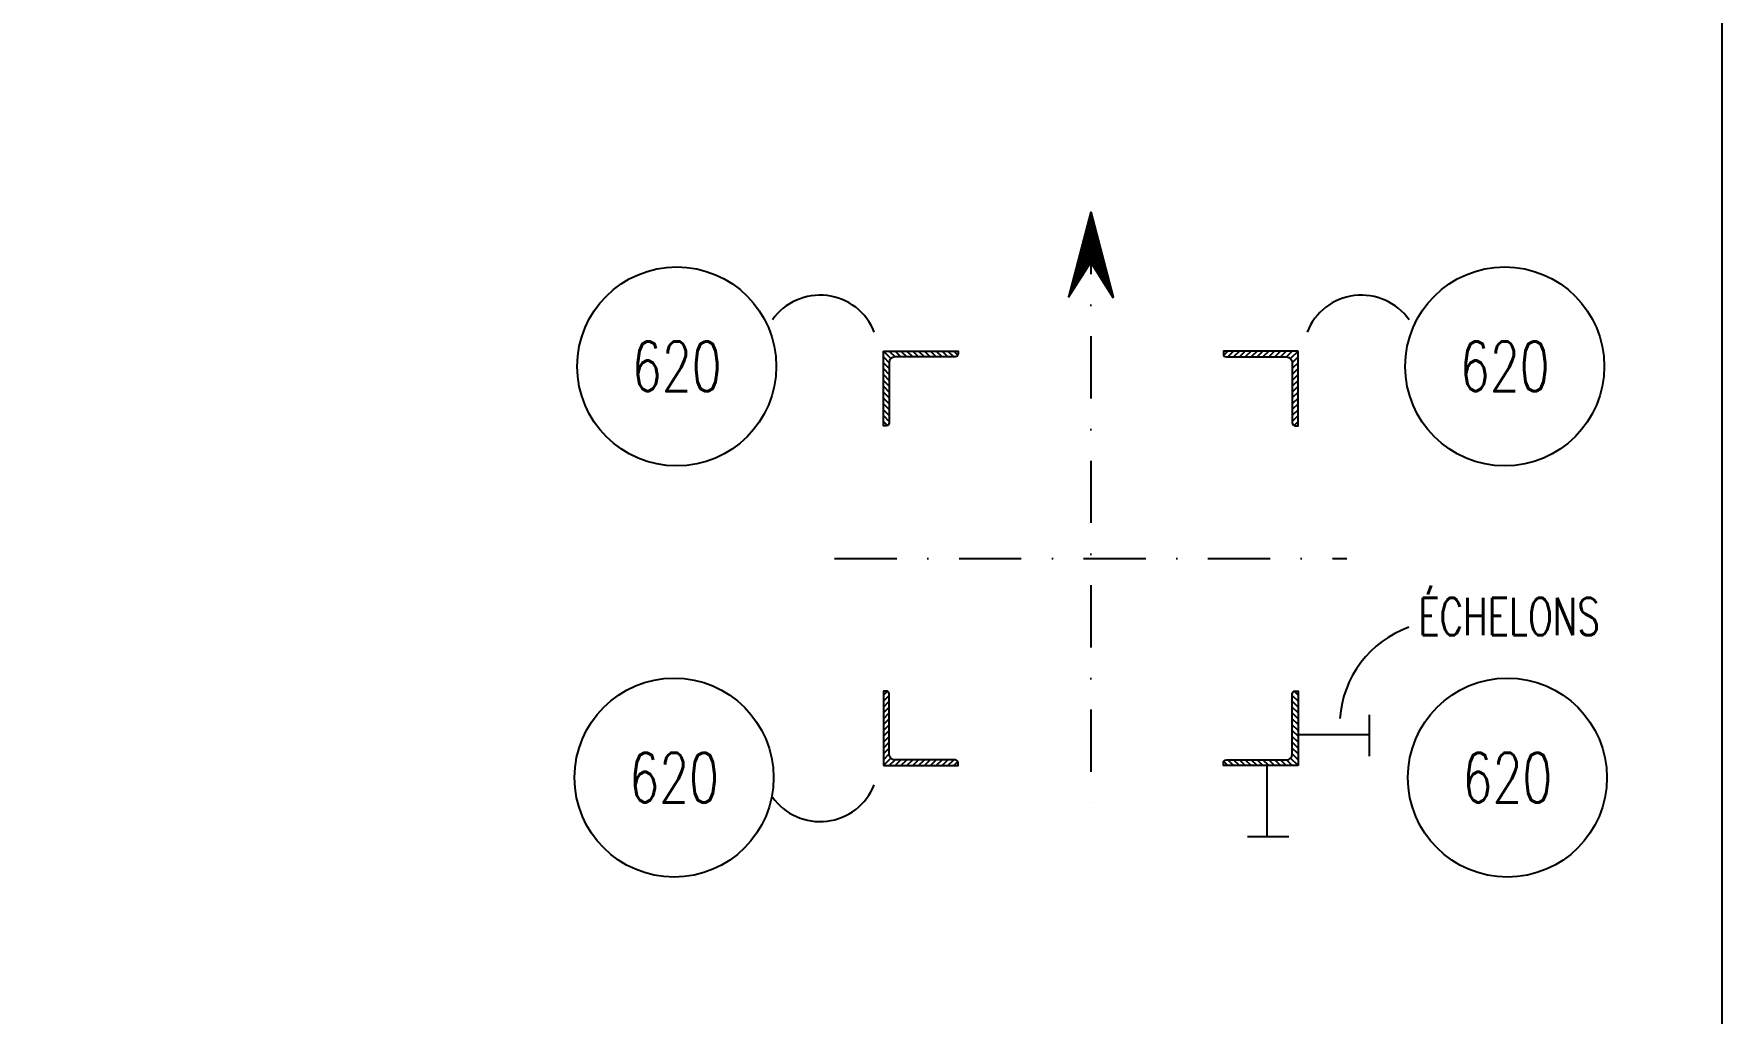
# Model space of a CAD drawing. Extents: x 610737 to 626957, y -3756 to 7724.
# Drawn here: x 624242 to 626957, y 2858 to 4433 of the extents above; entities that cross this region are included whole.
import ezdxf
from ezdxf.enums import TextEntityAlignment as Align

# ---------------------------------------------------------------- set-up
doc = ezdxf.new("R2010")
doc.units = 0
doc.header["$LTSCALE"] = 200
doc.header["$MEASUREMENT"] = 0
doc.linetypes.add('DASHDOT', pattern=[1, 0.5, -0.25, 0, -0.25])
doc.layers.get('0').update_dxf_attribs({"linetype": 'CONTINUOUS'})
for name, color, linetype in [('BOLLINI_1', 7, 'CONTINUOUS'), ('LM', 7, 'CONTINUOUS'), ('LS', 7, 'CONTINUOUS'), ('MZ', 6, 'DASHDOT')]:
    doc.layers.add(name, color=color, linetype=linetype)
doc.styles.add('RQL', font='ROMANS8.SHX', dxfattribs={"width": 0.7})
doc.styles.add('RS', font='ROMANS8.shx', dxfattribs={"width": 0.7})

# ---------------------------------------------------------------- blocks, each defined once
blk = doc.blocks.new('*X17')
at = {"color": 0}
for p, q in [((117084.5, -38783), (117089.4, -38778.2)), ((117084.5, -38790.1), (117091.5, -38783.1)), ((117084.5, -38797.2), (117091.5, -38790.2)), ((117084.5, -38804.3), (117091.5, -38797.3)), ((117084.5, -38811.3), (117091.5, -38804.3)), ((117084.5, -38818.4), (117091.5, -38811.4)), ((117084.5, -38825.5), (117091.5, -38818.5)), ((117084.5, -38832.5), (117091.5, -38825.5)), ((117084.5, -38839.6), (117091.5, -38832.6)), ((117084.5, -38846.7), (117091.5, -38839.7)), ((117084.5, -38853.8), (117091.5, -38846.8)), ((117084.5, -38860.8), (117091.5, -38853.8)), ((117084.5, -38867.9), (117093.6, -38858.8)), ((117091.6, -38867.9), (117098.6, -38860.9)), ((117098.7, -38867.9), (117105.7, -38860.9)), ((117105.7, -38867.9), (117112.7, -38860.9)), ((117112.8, -38867.9), (117119.8, -38860.9)), ((117119.9, -38867.9), (117126.9, -38860.9)), ((117126.9, -38867.9), (117133.9, -38860.9)), ((117134, -38867.9), (117141, -38860.9)), ((117141.1, -38867.9), (117148.1, -38860.9)), ((117148.2, -38867.9), (117155.2, -38860.9)), ((117155.2, -38867.9), (117162.2, -38860.9)), ((117162.3, -38867.9), (117169.3, -38860.9)), ((117169.4, -38867.9), (117174.2, -38863))]:
    blk.add_line(p, q, dxfattribs=at)
blk = doc.blocks.new('xxx')
blk.add_circle((0, 0), 8)
at = {"color": 3, "style": 'RQL', "width": 0.7}
blk.add_attdef('POS', text='', height=4, dxfattribs=at).set_placement((0, 0), align=Align.MIDDLE)
at = {"color": 3, "style": 'RQL', "width": 0.7, "flags": 1}
blk.add_attdef('POS1', (-0.39, -5.42), '', height=2, dxfattribs=at)
at = {"style": 'RQL', "width": 0.7, "flags": 1}
blk.add_attdef('TIPO', (-0.39, -8.66), '', height=2, dxfattribs=at)

msp = doc.modelspace()

# ---------------------------------------------------------------- linework, layer by layer
at = {"layer": 'LM'}
for p, q in [((626274.606, 3306.743), (626389.199, 3306.743)), ((626224.265, 3256.403), (626224.265, 3141.81))]:
    msp.add_line(p, q, dxfattribs=at)
at = {"layer": 'LS', "color": 6}
for p, q in [((625941.29, 4146.856), (625905.404, 4009.562)), ((625941.29, 4136.733), (625909.89, 4016.601)), ((625941.29, 4126.61), (625914.375, 4023.64)), ((625941.29, 4146.856), (625977.177, 4009.562)), ((625941.29, 4136.733), (625972.691, 4016.601)), ((625941.29, 4126.61), (625968.205, 4023.64)), ((625941.29, 4116.487), (625918.861, 4030.679)), ((625941.29, 4106.364), (625923.347, 4037.717)), ((625941.29, 4116.487), (625963.72, 4030.679)), ((625941.29, 4106.364), (625959.234, 4037.717)), ((625941.29, 4096.241), (625927.833, 4044.756)), ((625941.29, 4086.118), (625932.319, 4051.795)), ((625941.29, 4075.995), (625936.805, 4058.833)), ((625941.29, 4075.995), (625936.805, 4058.833)), ((625941.29, 4096.241), (625954.748, 4044.756)), ((625941.29, 4086.118), (625950.262, 4051.795)), ((625941.29, 4075.995), (625945.776, 4058.833)), ((625941.29, 4075.995), (625945.776, 4058.833)), ((625905.404, 4009.562), (625941.29, 4065.872)), ((625977.177, 4009.562), (625941.29, 4065.872)), ((625978.03, 4008.224), (625941.29, 4065.872))]:
    msp.add_line(p, q, dxfattribs=at)
at = {"layer": 'LS', "color": 0}
for p, q in [((626389.199, 3271.423), (626389.199, 3337.909)), ((626259.586, 3141.81), (626193.1, 3141.81))]:
    msp.add_line(p, q, dxfattribs=at)
at = {"layer": 'LS', "color": 8}
msp.add_lwpolyline([(610736.515, 7724.403), (610736.515, -3755.597), (623456.515, -3755.597), (623456.515, -2155.597), (626956.515, -2155.597), (626956.515, 7724.403), (610736.515, 7724.403)], close=True, dxfattribs=at)
at = {"layer": 'LS', "color": 6}
for points in [[(625607.957, 3923.034), (625727.957, 3923.034), (625727.957, 3918.367, -0.41421356), (625723.29, 3913.7), (625626.624, 3913.7, 0.41421356), (625617.29, 3904.367), (625617.29, 3807.7, -0.41421356), (625612.624, 3803.034), (625607.957, 3803.034)], [(626274.624, 3923.034), (626154.624, 3923.034), (626154.624, 3918.367, 0.41421356), (626159.29, 3913.7), (626255.957, 3913.7, -0.41421356), (626265.29, 3904.367), (626265.29, 3807.7, 0.41421356), (626269.957, 3803.034), (626274.624, 3803.034)], [(625607.957, 3256.403), (625727.957, 3256.403), (625727.957, 3261.07, 0.41421356), (625723.29, 3265.736), (625626.624, 3265.736, -0.41421356), (625617.29, 3275.07), (625617.29, 3371.736, 0.41421356), (625612.624, 3376.403), (625607.957, 3376.403)], [(626274.624, 3256.403), (626154.624, 3256.403), (626154.624, 3261.07, -0.41421356), (626159.29, 3265.736), (626255.957, 3265.736, 0.41421356), (626265.29, 3275.07), (626265.29, 3371.736, -0.41421356), (626269.957, 3376.403), (626274.624, 3376.403)]]:
    msp.add_lwpolyline(points, format="xyb", close=True, dxfattribs=at)
for centre, radius, start, end in [((625506.04, 3919.156), 93.834, 21.550402, 144.593476), ((626376.54, 3919.156), 93.834, 35.406524, 158.449598), ((626509.034, 3321.101), 167.488, 109.620606, 176.230826), ((625506.04, 3260.281), 93.834, 215.406524, 338.449598)]:
    msp.add_arc(centre, radius, start, end, dxfattribs=at)
at = {"layer": 'MZ'}
for p, q in [((625941.29, 4146.856), (625941.29, 3176.221)), ((625529.493, 3589.718), (626353.088, 3589.718))]:
    msp.add_line(p, q, dxfattribs=at)

# ---------------------------------------------------------------- block references
at = {"layer": 'BOLLINI_1', "xscale": 19.99950000006855, "yscale": 19.99950000006855, "zscale": 19.99950000006855}
for p in [(625275.72, 3898.448), (626606.861, 3898.448), (625271.454, 3237.125), (626611.126, 3237.125)]:
    msp.add_blockref('xxx', p, dxfattribs=at).add_auto_attribs({'POS': '620'})
at = {"layer": 'LS', "color": 6, "yscale": 1.333333333333, "zscale": 1.333333333333, "rotation": 180}
for p, xscale in [((469495.289, -47900.814), -1.333333333333), ((782387.292, -47900.814), 1.333333333333)]:
    msp.add_blockref('*X17', p, dxfattribs=dict(at, xscale=xscale))
at = {"layer": 'LS', "color": 6, "yscale": 1.333333333333, "zscale": 1.333333333333}
for p, xscale in [((469495.289, 55080.251), 1.333333333333), ((782387.292, 55080.251), -1.333333333333)]:
    msp.add_blockref('*X17', p, dxfattribs=dict(at, xscale=xscale))

# ---------------------------------------------------------------- texts
at = {"color": 7, "style": 'RS', "width": 0.7}
msp.add_text('ÉCHELONS', height=60, dxfattribs=at).set_placement((626467.964, 3466.132))

doc.saveas('drawing.dxf')
